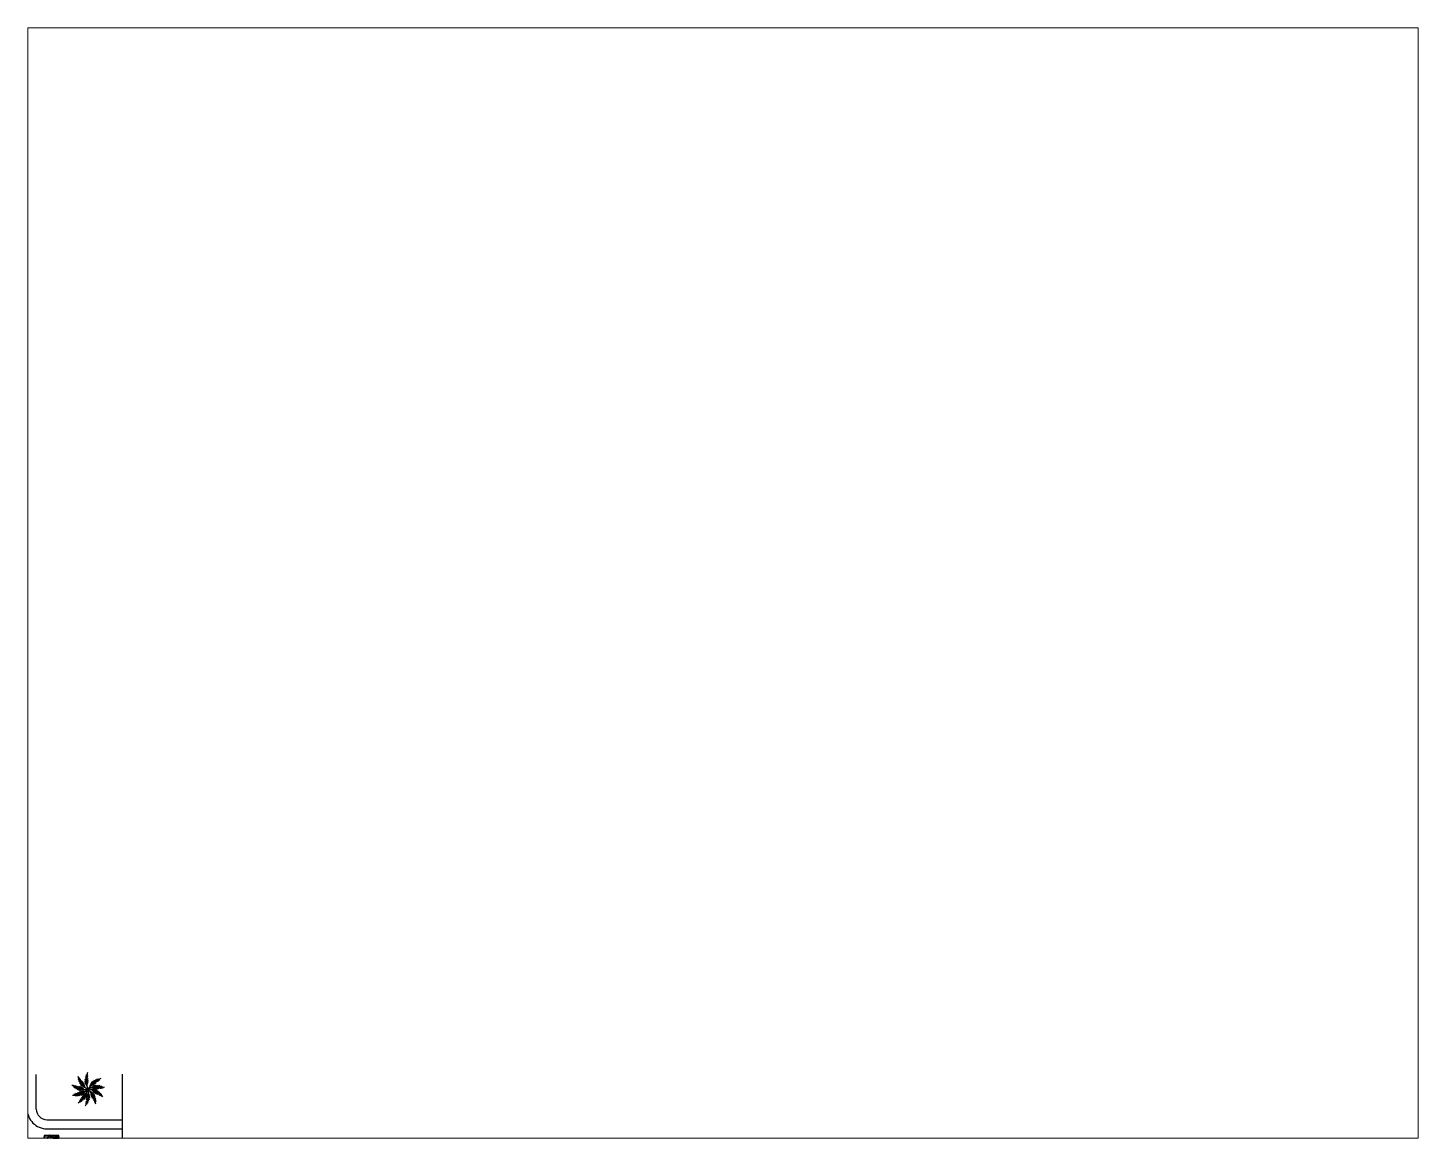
# Paper-space layout 'Layout5' of a CAD drawing. Extents: x 25 to 227, y 20 to 181.
# The model-space entities are those that its viewports show. They can reach past a viewport. Long polylines and large blocks are cut down to what shows.
import ezdxf

# ---------------------------------------------------------------- set-up
doc = ezdxf.new("R2010")
doc.units = 0
doc.header["$MEASUREMENT"] = 0
doc.layers.get('0').update_dxf_attribs({"linetype": 'CONTINUOUS'})
for name, color, linetype in [('corte-esq-ext', 1, 'CONTINUOUS'), ('COTA', 1, 'CONTINUOUS'), ('EXTERN', 7, 'CONTINUOUS'), ('EXTERN-I', 251, 'CONTINUOUS'), ('PORTA', 3, 'CONTINUOUS'), ('TERRENO', 1, 'CONTINUOUS'), ('TREES', 3, 'CONTINUOUS')]:
    doc.layers.add(name, color=color, linetype=linetype)

# ---------------------------------------------------------------- blocks, each defined once
blk = doc.blocks.new('VEICULO2')
at = {"color": 0}
for points in [[(0, 0), (0.0004, 0.0051)], [(0.0004, -0.0051), (0, 0)], [(0.0004, 0.0051), (0.0014, 0.01)], [(0.0014, 0.01), (0.002, 0.0108)], [(0.0016, 0), (0.002, 0.0051)], [(0.002, -0.0051), (0.0016, 0)], [(0.002, 0.0108), (0.0029, 0.0111)], [(0.002, 0.0051), (0.0031, 0.01)], [(0.0029, 0.0111), (0.0558, 0.0111)], [(0.0031, 0.01), (0.0037, 0.0108)], [(0.0037, 0.0108), (0.0046, 0.0111)], [(0.0173, 0.0031), (0.018, 0.0093)], [(0.0173, -0.0031), (0.0173, 0.0031)], [(0.018, 0.0093), (0.0186, 0.0103)], [(0.0186, 0.0103), (0.0199, 0.0105)], [(0.0199, 0.0105), (0.0239, 0.0095)], [(0.0233, 0.0106), (0.0372, 0.0106)], [(0.0268, 0.0094), (0.0233, 0.0106)], [(0.0239, 0.0095), (0.0248, 0.0089)], [(0.0248, 0.0089), (0.0251, 0.008)], [(0.0251, -0.008), (0.0251, 0.008)], [(0.0372, 0.0094), (0.0268, 0.0094)], [(0.0372, 0.0106), (0.0372, 0.0094)], [(0.0441, 0.0108), (0.0385, 0.0108)], [(0.0385, 0.0108), (0.0385, 0.0093)], [(0.0385, 0.0093), (0.0409, 0.0093)], [(0.0409, 0.0093), (0.0441, 0.0108)], [(0.0442, 0), (0.0445, 0.0091)], [(0.0445, -0.0091), (0.0442, 0)], [(0.0445, 0.0091), (0.0472, 0.0105)], [(0.0472, 0.0105), (0.0476, 0.0035)], [(0.0476, 0.0035), (0.0473, -0.0035)], [(0.0545, 0.0111), (0.0556, 0.0107)], [(0.0556, 0.0107), (0.0561, 0.0097)], [(0.0558, 0.0111), (0.0568, 0.0107)], [(0.0561, 0.0097), (0.0567, 0)], [(0.0567, 0), (0.0561, -0.0097)], [(0.0568, 0.0107), (0.0573, 0.0097)], [(0.0573, 0.0097), (0.0579, 0)], [(0.0579, 0), (0.0574, -0.0097)], [(0.0014, -0.01), (0.0004, -0.0051)], [(0.002, -0.0108), (0.0014, -0.01)], [(0.0031, -0.01), (0.002, -0.0051)], [(0.0029, -0.0111), (0.002, -0.0108)], [(0.0029, -0.0111), (0.0558, -0.0111)], [(0.0037, -0.0108), (0.0031, -0.01)], [(0.0046, -0.0111), (0.0037, -0.0108)], [(0.018, -0.0093), (0.0173, -0.0031)], [(0.0186, -0.0103), (0.018, -0.0093)], [(0.0199, -0.0105), (0.0186, -0.0103)], [(0.0199, -0.0105), (0.0239, -0.0095)], [(0.0268, -0.0094), (0.0233, -0.0106)], [(0.0233, -0.0106), (0.0372, -0.0106)], [(0.0248, -0.0089), (0.0239, -0.0095)], [(0.0251, -0.008), (0.0248, -0.0089)], [(0.0372, -0.0094), (0.0268, -0.0094)], [(0.0372, -0.0106), (0.0372, -0.0094)], [(0.0385, -0.0108), (0.0385, -0.0093)], [(0.0385, -0.0093), (0.0409, -0.0093)], [(0.0441, -0.0108), (0.0385, -0.0108)], [(0.0409, -0.0093), (0.0441, -0.0108)], [(0.0445, -0.0091), (0.0465, -0.0105)], [(0.0473, -0.0035), (0.0465, -0.0105)], [(0.0556, -0.0107), (0.0546, -0.0111)], [(0.0561, -0.0097), (0.0556, -0.0107)], [(0.0568, -0.0107), (0.0558, -0.0111)], [(0.0574, -0.0097), (0.0568, -0.0107)]]:
    blk.add_lwpolyline(points, dxfattribs=at)
blk = doc.blocks.new('auto1-s')
at = {"color": 0, "xscale": 79.47583203312715, "yscale": 79.47583203312715, "zscale": 79.47583203312715}
blk.add_blockref('VEICULO2', (0, 0), dxfattribs=at)
blk = doc.blocks.new('Carro_02')
at = {"layer": 'EXTERN'}
for p, q in [((1.48, 0.98), (1.43, 0.88)), ((1.53, 0.99), (1.48, 0.88)), ((1.51, 0.99), (1.48, 0.98)), ((1.53, 0.99), (1.51, 0.99)), ((2.33, 0.89), (2.13, 0.89)), ((3.91, 0.85), (3.25, 0.87)), ((3.91, 0.86), (3.91, 0.85)), ((4.12, 0.88), (3.93, 0.88)), ((2.33, -0.89), (2.13, -0.89)), ((3.91, -0.85), (3.25, -0.87)), ((3.91, -0.86), (3.91, -0.85)), ((4.12, -0.88), (3.93, -0.88))]:
    blk.add_line(p, q, dxfattribs=at)
for centre, radius, start, end in [((4.85, 0), 4.85, 170.9233, 180), ((0.16, 0.75), 0.1, 90, 170.9233), ((2.01, -48.26), 49.15, 90.6779, 92.1624), ((2.01, -48.26), 49.15, 89.8675, 90.619), ((2.13, 0.88), 0.01, 90, 127.9556), ((2.33, 0.88), 0.01, 43.8548, 90), ((2.01, -48.26), 49.15, 88.5641, 89.6188), ((3.93, 0.86), 0.02, 90, 180), ((4.12, 0.83), 0.052, 5.3065, 87.7875), ((-4.85, 0), 9.05, 5.0728, 5.3065), ((-4.85, 0), 9.05, 0, 5.0739), ((4.85, 0), 4.85, 180, 189.0767), ((0.16, -0.75), 0.1, 189.0767, 270), ((2.01, 48.26), 49.15, 267.8376, 269.3221), ((2.01, 48.26), 49.15, 269.381, 270.1325), ((2.13, -0.88), 0.01, 232.0444, 270), ((2.33, -0.88), 0.01, 270, 316.1452), ((2.01, 48.26), 49.15, 270.3812, 271.4359), ((3.93, -0.86), 0.02, 180, 270), ((4.12, -0.83), 0.052, 272.2125, 354.6935), ((-4.85, 0), 9.05, 354.9261, 0), ((-4.85, 0), 9.05, 354.6935, 354.9272)]:
    blk.add_arc(centre, radius, start, end, dxfattribs=at)
at = {"layer": 'EXTERN-I'}
for p, q in [((0.11, 0.45), (0.07, 0.43)), ((0.15, 0.75), (0.11, 0.75)), ((0.15, 0.74), (0.11, 0.74)), ((0.11, 0.45), (1.15, 0.55)), ((0.91, 0.19), (1.01, 0.19)), ((0.91, 0.17), (1.01, 0.17)), ((0.91, 0.16), (1.01, 0.16)), ((0.91, 0.15), (1.01, 0.15)), ((0.91, 0.14), (1.01, 0.14)), ((0.91, 0.13), (1, 0.13)), ((0.91, 0.12), (1, 0.12)), ((0.91, 0.1), (1, 0.1)), ((0.91, 0.09), (1, 0.09)), ((0.91, 0.08), (1, 0.08)), ((0.91, 0.07), (1, 0.07)), ((0.91, 0.05), (1, 0.05)), ((0.91, 0.04), (1, 0.04)), ((0.91, 0.03), (1, 0.03)), ((0.91, 0.02), (1, 0.02)), ((0.91, 0.01), (1, 0.01)), ((0.92, 0.26), (1.02, 0.26)), ((0.92, 0.25), (1.02, 0.25)), ((0.92, 0.24), (1.02, 0.24)), ((0.92, 0.22), (1.01, 0.22)), ((0.92, 0.21), (1.01, 0.21)), ((0.92, 0.2), (1.01, 0.2)), ((1.19, 0.27), (1.07, 0.01)), ((1.08, 0), (1.18, 0.23)), ((1.08, 0), (1.08, 0)), ((1.17, 0.14), (1.17, 0.14)), ((1.32, 0.77), (1.3, 0.88)), ((1.3, 0.59), (1.3, 0.59)), ((1.33, 0.78), (1.32, 0.88)), ((1.81, 0.54), (1.33, 0.78)), ((1.78, 0.53), (1.34, 0.75)), ((1.8, 0.53), (1.35, 0.76)), ((1.76, 0.51), (1.35, 0.72)), ((1.82, 0.57), (1.38, 0.8)), ((1.43, 0.88), (1.41, 0.83)), ((1.41, 0.83), (1.41, 0.82)), ((1.44, 0.81), (1.41, 0.82)), ((1.41, 0.81), (1.41, 0.82)), ((1.44, 0.8), (1.42, 0.8)), ((1.44, 0.8), (1.42, 0.8)), ((1.44, 0.79), (1.42, 0.79)), ((1.44, 0.79), (1.42, 0.79)), ((1.44, 0.78), (1.42, 0.78)), ((1.44, 0.81), (1.44, 0.81)), ((1.44, 0.81), (1.45, 0.81)), ((1.48, 0.88), (1.45, 0.81)), ((1.47, 0.82), (1.49, 0.74)), ((1.48, 0.82), (1.5, 0.74)), ((1.83, 0.59), (1.49, 0.76)), ((1.8, 0.48), (2.52, 0.48)), ((1.8, 0.46), (2.52, 0.46)), ((1.91, 0.57), (2.42, 0.57)), ((1.91, 0.55), (2.45, 0.55)), ((1.91, 0.51), (2.52, 0.51)), ((1.91, 0.5), (2.52, 0.5)), ((2.12, 0.88), (2.12, 0.85)), ((2.15, 0.84), (2.13, 0.84)), ((2.15, 0.86), (2.15, 0.84)), ((2.25, 0.87), (2.16, 0.87)), ((2.26, 0.86), (2.26, 0.84)), ((2.34, 0.84), (2.26, 0.84)), ((2.42, 0.57), (2.28, 0.77)), ((2.45, 0.55), (2.29, 0.78)), ((2.34, 0.88), (2.34, 0.84)), ((2.42, 0.78), (2.49, 0.51)), ((2.52, 0), (2.52, 0.88)), ((2.54, 0), (2.54, 0.88)), ((2.62, 0.53), (2.61, 0.53)), ((2.61, 0.5), (2.61, 0.53)), ((2.61, 0.53), (4.04, 0.53)), ((2.62, 0.51), (2.61, 0.5)), ((2.61, 0.5), (4.04, 0.5)), ((2.61, 0.4), (4.04, 0.4)), ((2.61, 0.37), (2.61, 0.4)), ((2.62, 0.4), (2.61, 0.4)), ((2.62, 0.38), (2.61, 0.37)), ((2.61, 0.37), (4.04, 0.37)), ((2.61, 0.27), (4.04, 0.27)), ((2.61, 0.24), (2.61, 0.27)), ((2.62, 0.27), (2.61, 0.27)), ((2.62, 0.25), (2.61, 0.24)), ((2.61, 0.24), (4.04, 0.24)), ((2.61, 0.14), (4.04, 0.14)), ((2.61, 0.11), (2.61, 0.14)), ((2.62, 0.14), (2.61, 0.14)), ((2.62, 0.12), (2.61, 0.11)), ((2.61, 0.11), (4.04, 0.11)), ((2.61, 0.01), (4.04, 0.01)), ((2.61, -0.02), (2.61, 0.01)), ((2.62, 0.01), (2.61, 0.01)), ((2.62, 0.51), (2.62, 0.53)), ((2.62, 0.53), (3.32, 0.53)), ((2.62, 0.51), (3.32, 0.51)), ((2.62, 0.4), (3.32, 0.4)), ((2.62, 0.38), (2.62, 0.4)), ((2.62, 0.38), (3.32, 0.38)), ((2.62, 0.27), (3.32, 0.27)), ((2.62, 0.25), (2.62, 0.27)), ((2.62, 0.25), (3.32, 0.25)), ((2.62, 0.14), (3.32, 0.14)), ((2.62, 0.12), (2.62, 0.14)), ((2.62, 0.12), (3.32, 0.12)), ((2.62, 0.01), (3.32, 0.01)), ((2.62, -0.01), (2.62, 0.01)), ((3.08, 0.6), (3.08, 0.83)), ((3.1, 0.58), (3.66, 0.58)), ((3.23, 0.58), (3.23, 0.82)), ((4.01, 0.8), (3.24, 0.82)), ((4.04, 0.53), (3.32, 0.53)), ((4.04, 0.51), (3.32, 0.51)), ((4.04, 0.4), (3.32, 0.4)), ((4.04, 0.38), (3.32, 0.38)), ((4.04, 0.27), (3.32, 0.27)), ((4.04, 0.25), (3.32, 0.25)), ((4.04, 0.14), (3.32, 0.14)), ((4.04, 0.12), (3.32, 0.12)), ((4.04, 0.01), (3.32, 0.01)), ((3.53, 0.58), (3.53, 0.81)), ((3.68, 0.6), (3.68, 0.81)), ((4.08, 0.84), (3.91, 0.85)), ((4.04, 0.51), (4.04, 0.53)), ((4.04, 0.53), (4.04, 0.53)), ((4.04, 0.53), (4.04, 0.5)), ((4.04, 0.51), (4.04, 0.5)), ((4.04, 0.4), (4.04, 0.37)), ((4.04, 0.4), (4.04, 0.4)), ((4.04, 0.38), (4.04, 0.4)), ((4.04, 0.38), (4.04, 0.37)), ((4.04, 0.27), (4.04, 0.24)), ((4.04, 0.27), (4.04, 0.27)), ((4.04, 0.25), (4.04, 0.27)), ((4.04, 0.25), (4.04, 0.24)), ((4.04, 0.14), (4.04, 0.11)), ((4.04, 0.14), (4.04, 0.14)), ((4.04, 0.12), (4.04, 0.14)), ((4.04, 0.12), (4.04, 0.11)), ((4.04, 0.01), (4.04, -0.02)), ((4.04, 0.01), (4.04, 0.01)), ((4.04, -0.01), (4.04, 0.01)), ((4.14, 0.66), (4.09, 0.66)), ((4.14, 0.66), (4.09, 0.66)), ((4.09, 0.66), (4.14, 0.66)), ((4.09, 0.66), (4.14, 0.66)), ((4.17, 0.8), (4.12, 0.8)), ((4.17, 0.8), (4.12, 0.8)), ((4.17, 0.03), (4.19, 0.03)), ((4.17, -0.03), (4.17, 0.03)), ((4.17, 0.03), (4.17, -0.03)), ((4.17, 0.03), (4.19, 0.03)), ((4.18, 0.02), (4.18, 0.02)), ((4.18, 0.02), (4.18, -0.02)), ((4.18, -0.02), (4.18, 0.02)), ((4.18, 0.02), (4.18, -0.02)), ((4.18, -0.02), (4.18, 0.02)), ((4.18, 0.02), (4.18, 0.02)), ((4.19, -0.03), (4.19, 0.02)), ((4.19, 0.02), (4.19, -0.03)), ((0.11, -0.45), (0.07, -0.43)), ((0.11, -0.45), (0.07, -0.43)), ((0.11, -0.45), (1.15, -0.55)), ((0.15, -0.74), (0.11, -0.74)), ((0.15, -0.75), (0.11, -0.75)), ((0.91, -0.01), (1, -0.01)), ((0.91, -0.02), (1, -0.02)), ((0.91, -0.03), (1, -0.03)), ((0.91, -0.04), (1, -0.04)), ((0.91, -0.05), (1, -0.05)), ((0.91, -0.07), (1, -0.07)), ((0.91, -0.08), (1, -0.08)), ((0.91, -0.09), (1, -0.09)), ((0.91, -0.1), (1, -0.1)), ((0.91, -0.12), (1, -0.12)), ((0.91, -0.13), (1, -0.13)), ((0.91, -0.14), (1.01, -0.14)), ((0.91, -0.15), (1.01, -0.15)), ((0.91, -0.16), (1.01, -0.16)), ((0.91, -0.17), (1.01, -0.17)), ((0.91, -0.19), (1.01, -0.19)), ((0.92, -0.2), (1.01, -0.2)), ((0.92, -0.21), (1.01, -0.21)), ((0.92, -0.22), (1.01, -0.22)), ((0.92, -0.24), (1.02, -0.24)), ((0.92, -0.25), (1.02, -0.25)), ((0.92, -0.26), (1.02, -0.26)), ((1.32, -0.77), (1.3, -0.88)), ((1.33, -0.78), (1.32, -0.88)), ((1.81, -0.54), (1.33, -0.78)), ((1.78, -0.53), (1.34, -0.75)), ((1.76, -0.51), (1.35, -0.72)), ((1.8, -0.53), (1.35, -0.76)), ((1.82, -0.57), (1.38, -0.8)), ((1.41, -0.81), (1.41, -0.82)), ((1.44, -0.81), (1.41, -0.82)), ((1.41, -0.83), (1.41, -0.82)), ((1.48, -0.98), (1.41, -0.83)), ((1.44, -0.78), (1.42, -0.78)), ((1.44, -0.79), (1.42, -0.79)), ((1.44, -0.79), (1.42, -0.79)), ((1.44, -0.8), (1.42, -0.8)), ((1.44, -0.8), (1.42, -0.8)), ((1.44, -0.81), (1.45, -0.81)), ((1.44, -0.81), (1.44, -0.81)), ((1.53, -0.99), (1.45, -0.81)), ((1.47, -0.82), (1.49, -0.74)), ((1.48, -0.82), (1.5, -0.74)), ((1.51, -0.99), (1.48, -0.98)), ((1.83, -0.59), (1.49, -0.76)), ((1.53, -0.99), (1.51, -0.99)), ((1.8, -0.46), (2.52, -0.46)), ((1.8, -0.48), (2.52, -0.48)), ((1.91, -0.5), (2.52, -0.5)), ((1.91, -0.51), (2.52, -0.51)), ((1.91, -0.55), (2.45, -0.55)), ((1.91, -0.57), (2.42, -0.57)), ((2.12, -0.88), (2.12, -0.85)), ((2.15, -0.84), (2.13, -0.84)), ((2.15, -0.86), (2.15, -0.84)), ((2.25, -0.87), (2.16, -0.87)), ((2.26, -0.86), (2.26, -0.84)), ((2.34, -0.84), (2.26, -0.84)), ((2.42, -0.57), (2.28, -0.77)), ((2.45, -0.55), (2.29, -0.78)), ((2.34, -0.88), (2.34, -0.84)), ((2.42, -0.78), (2.49, -0.51)), ((2.52, 0), (2.52, -0.88)), ((2.54, 0), (2.54, -0.88)), ((2.62, -0.01), (2.61, -0.02)), ((2.61, -0.02), (4.04, -0.02)), ((2.61, -0.12), (4.04, -0.12)), ((2.61, -0.15), (2.61, -0.12)), ((2.62, -0.12), (2.61, -0.12)), ((2.62, -0.14), (2.61, -0.15)), ((2.61, -0.15), (4.04, -0.15)), ((2.61, -0.25), (4.04, -0.25)), ((2.61, -0.28), (2.61, -0.25)), ((2.62, -0.25), (2.61, -0.25)), ((2.62, -0.27), (2.61, -0.28)), ((2.61, -0.28), (4.04, -0.28)), ((2.61, -0.38), (4.04, -0.38)), ((2.61, -0.41), (2.61, -0.38)), ((2.62, -0.38), (2.61, -0.38)), ((2.62, -0.4), (2.61, -0.41)), ((2.61, -0.41), (4.04, -0.41)), ((2.61, -0.51), (4.04, -0.51)), ((2.61, -0.54), (2.61, -0.51)), ((2.62, -0.51), (2.61, -0.51)), ((2.62, -0.53), (2.61, -0.54)), ((2.61, -0.54), (4.04, -0.54)), ((2.62, -0.01), (3.32, -0.01)), ((2.62, -0.12), (3.32, -0.12)), ((2.62, -0.14), (2.62, -0.12)), ((2.62, -0.14), (3.32, -0.14)), ((2.62, -0.25), (3.32, -0.25)), ((2.62, -0.27), (2.62, -0.25)), ((2.62, -0.27), (3.32, -0.27)), ((2.62, -0.38), (3.32, -0.38)), ((2.62, -0.4), (2.62, -0.38)), ((2.62, -0.4), (3.32, -0.4)), ((2.62, -0.51), (3.32, -0.51)), ((2.62, -0.53), (2.62, -0.51)), ((2.62, -0.53), (3.32, -0.53)), ((3.08, -0.6), (3.08, -0.83)), ((3.1, -0.58), (3.66, -0.58)), ((3.23, -0.58), (3.23, -0.82)), ((4.01, -0.8), (3.24, -0.82)), ((4.04, -0.01), (3.32, -0.01)), ((4.04, -0.12), (3.32, -0.12)), ((4.04, -0.14), (3.32, -0.14)), ((4.04, -0.25), (3.32, -0.25)), ((4.04, -0.27), (3.32, -0.27)), ((4.04, -0.38), (3.32, -0.38)), ((4.04, -0.4), (3.32, -0.4)), ((4.04, -0.51), (3.32, -0.51)), ((4.04, -0.53), (3.32, -0.53)), ((3.53, -0.58), (3.53, -0.81)), ((3.68, -0.6), (3.68, -0.81)), ((4.08, -0.84), (3.91, -0.85)), ((4.04, -0.01), (4.04, -0.02)), ((4.04, -0.12), (4.04, -0.15)), ((4.04, -0.12), (4.04, -0.12)), ((4.04, -0.14), (4.04, -0.12)), ((4.04, -0.14), (4.04, -0.15)), ((4.04, -0.25), (4.04, -0.28)), ((4.04, -0.25), (4.04, -0.25)), ((4.04, -0.27), (4.04, -0.25)), ((4.04, -0.27), (4.04, -0.28)), ((4.04, -0.38), (4.04, -0.41)), ((4.04, -0.38), (4.04, -0.38)), ((4.04, -0.4), (4.04, -0.38)), ((4.04, -0.4), (4.04, -0.41)), ((4.04, -0.51), (4.04, -0.54)), ((4.04, -0.51), (4.04, -0.51)), ((4.04, -0.53), (4.04, -0.51)), ((4.04, -0.53), (4.04, -0.54)), ((4.09, -0.66), (4.14, -0.66)), ((4.09, -0.66), (4.14, -0.66)), ((4.14, -0.66), (4.09, -0.66)), ((4.14, -0.66), (4.09, -0.66)), ((4.17, -0.8), (4.12, -0.8)), ((4.17, -0.8), (4.12, -0.8)), ((4.17, -0.03), (4.19, -0.03)), ((4.17, -0.03), (4.19, -0.03)), ((4.18, -0.02), (4.18, -0.02)), ((4.18, -0.02), (4.18, -0.02))]:
    blk.add_line(p, q, dxfattribs=at)
for centre, radius, start, end in [((4.85, 0), 4.8, 171.1155, 180), ((4.85, 0), 4.76, 171.0197, 180), ((4.85, 0), 4.8, 170.4938, 171.0068), ((0.11, 0.75), 0.002, 171.0068, 270), ((0.11, 0.74), 0.002, 90, 171.1155), ((0.17, 0.79), 0.05, 92.1586, 170.4938), ((0.2, 0.77), 0.05, 92.1145, 170.5798), ((4.85, 0), 4.76, 170.5798, 170.9588), ((2.01, -48.26), 49.13, 90.8253, 92.1586), ((2.01, -48.26), 49.12, 90.8239, 92.1145), ((0.92, 0.08), 0.0108, 133.8665, 215.2785), ((0.91, 0.06), 0.0108, 133.8665, 215.2785), ((0.91, 0.03), 0.0108, 133.8665, 215.2785), ((0.91, 0.01), 0.0108, 133.8665, 215.2785), ((0.92, 0.2), 0.0108, 133.8665, 215.2785), ((0.92, 0.18), 0.0108, 133.8665, 215.2785), ((0.92, 0.16), 0.0108, 133.8665, 215.2785), ((0.92, 0.13), 0.0108, 133.8665, 215.2785), ((0.92, 0.11), 0.0108, 133.8665, 215.2785), ((0.93, 0.25), 0.0108, 133.8665, 215.2785), ((0.93, 0.23), 0.0108, 133.8665, 215.2785), ((1, 0.13), 0.0107, 313.1344, 35.5646), ((1, 0.11), 0.0107, 313.1344, 35.5646), ((0.99, 0.09), 0.0107, 313.1344, 35.5646), ((0.99, 0.06), 0.0107, 313.1344, 35.5646), ((0.99, 0.04), 0.0107, 313.1344, 35.5646), ((0.99, 0.01), 0.0107, 313.1344, 35.5646), ((1.01, 0.23), 0.0107, 313.1344, 35.5646), ((1, 0.21), 0.0107, 313.1344, 35.5646), ((1, 0.18), 0.0107, 313.1344, 35.5646), ((1, 0.16), 0.0107, 313.1344, 35.5646), ((1.01, 0.25), 0.0107, 313.1344, 35.5646), ((2.61, 0), 1.56, 152.5696, 180), ((1.08, 0.01), 0.005, 157.0783, 247.0783), ((2.82, 0), 1.71, 177.6158, 180), ((2.82, 0), 1.71, 154.9617, 176.4075), ((2.82, 0), 1.69, 155.787, 174.044), ((2.82, 0), 1.69, 175.246, 180), ((2.93, -0.13), 1.79, 156.3489, 171.0944), ((1.17, 0.14), 0.005, 171.0944, 261.2547), ((2.93, -0.13), 1.77, 156.163, 171.2804), ((1.31, 0.68), 0.09, 84.5936, 152.5696), ((1.32, 0.7), 0.05, 63.4654, 154.9617), ((1.33, 0.67), 0.05, 63.4654, 155.787), ((1.29, 0.58), 0.005, 66.1887, 156.3489), ((1.31, 0.68), 0.09, 63.4654, 84.5936), ((1.38, 0.81), 0.01, 90.7267, 243.4654), ((2, -48.26), 49.08, 90.6881, 90.7267), ((1.42, 0.81), 0.005, 179.0858, 270), ((1.42, 0.8), 0.0025, 90, 270), ((1.42, 0.8), 0.0025, 90, 270), ((1.42, 0.79), 0.0025, 90, 270), ((1.42, 0.79), 0.0025, 90, 270), ((1.44, 0.81), 0.002, 270, 0), ((1.44, 0.8), 0.0025, 270, 90), ((1.44, 0.8), 0.0025, 270, 90), ((1.44, 0.79), 0.0025, 270, 90), ((1.44, 0.79), 0.0025, 270, 90), ((2, -48.26), 49.08, 89.3934, 90.6405), ((2.01, -48.28), 49.06, 89.4049, 90.6155), ((2.01, -48.28), 49.05, 89.6943, 90.613), ((2.01, -48.28), 49.04, 89.6857, 90.6104), ((6.03, 0), 4.28, 173.5027, 180), ((1.74, 0.49), 0.03, 353.5027, 63.4654), ((6.03, 0), 4.26, 173.2878, 180), ((1.77, 0.5), 0.03, 353.2878, 63.4654), ((1.91, 0.75), 0.24, 243.4654, 270), ((1.91, 0.75), 0.25, 243.4654, 270), ((1.91, 0.75), 0.2, 243.4654, 270), ((1.91, 0.75), 0.185, 243.4654, 270), ((2.13, 0.88), 0.01, 127.9556, 180), ((2.13, 0.85), 0.01, 180, 270), ((2.16, 0.86), 0.01, 90, 180), ((2.25, 0.86), 0.01, 0, 90), ((2.33, 0.88), 0.01, 0, 43.8548), ((2.01, -48.26), 49.1, 88.5641, 89.3821), ((3.1, 0.6), 0.02, 180, 270), ((3.66, 0.6), 0.02, 270, 360), ((4.01, 0.72), 0.08, 4.6396, 87.3145), ((4.07, 0.79), 0.05, 5.0619, 87.3145), ((-4.85, 0), 8.96, 0, 4.6396), ((-4.85, 0), 9.01, 0, 5.0619), ((4.19, 0.02), 0.005, 0, 90), ((4.19, 0.02), 0.005, 360, 90), ((4.85, 0), 4.8, 180, 188.8845), ((4.85, 0), 4.76, 180, 188.9803), ((0.11, -0.74), 0.002, 188.8845, 270), ((0.11, -0.75), 0.002, 90, 188.9932), ((4.85, 0), 4.8, 188.9932, 189.5062), ((0.17, -0.79), 0.05, 189.5062, 267.8414), ((4.85, 0), 4.76, 189.0412, 189.4202), ((0.2, -0.77), 0.05, 189.4202, 267.8855), ((2.01, 48.26), 49.13, 267.8414, 269.1747), ((2.01, 48.26), 49.12, 267.8855, 269.1761), ((0.91, -0.01), 0.0108, 144.7215, 226.1335), ((0.91, -0.03), 0.0108, 144.7215, 226.1335), ((0.91, -0.06), 0.0108, 144.7215, 226.1335), ((0.92, -0.08), 0.0108, 144.7215, 226.1335), ((0.92, -0.11), 0.0108, 144.7215, 226.1335), ((0.92, -0.13), 0.0108, 144.7215, 226.1335), ((0.92, -0.16), 0.0108, 144.7215, 226.1335), ((0.92, -0.18), 0.0108, 144.7215, 226.1335), ((0.92, -0.2), 0.0108, 144.7215, 226.1335), ((0.93, -0.23), 0.0108, 144.7215, 226.1335), ((0.93, -0.25), 0.0108, 144.7215, 226.1335), ((0.99, -0.01), 0.0107, 324.4354, 46.8656), ((0.99, -0.04), 0.0107, 324.4354, 46.8656), ((0.99, -0.06), 0.0107, 324.4354, 46.8656), ((0.99, -0.09), 0.0107, 324.4354, 46.8656), ((1, -0.11), 0.0107, 324.4354, 46.8656), ((1, -0.13), 0.0107, 324.4354, 46.8656), ((1, -0.16), 0.0107, 324.4354, 46.8656), ((1, -0.18), 0.0107, 324.4354, 46.8656), ((1, -0.21), 0.0107, 324.4354, 46.8656), ((1.01, -0.23), 0.0107, 324.4354, 46.8656), ((1.01, -0.25), 0.0107, 324.4354, 46.8656), ((2.61, 0), 1.56, 180, 207.4304), ((2.82, 0), 1.71, 180, 205.0383), ((2.82, 0), 1.69, 180, 204.213), ((1.31, -0.68), 0.09, 207.4304, 275.4064), ((1.32, -0.7), 0.05, 205.0383, 296.5346), ((1.33, -0.67), 0.05, 204.213, 296.5346), ((1.31, -0.68), 0.09, 275.4064, 296.5346), ((1.38, -0.81), 0.01, 116.5346, 269.2733), ((2, 48.26), 49.08, 269.2733, 269.3119), ((1.42, -0.79), 0.0025, 90, 270), ((1.42, -0.79), 0.0025, 90, 270), ((1.42, -0.8), 0.0025, 90, 270), ((1.42, -0.8), 0.0025, 90, 270), ((1.42, -0.81), 0.005, 90, 180.9142), ((1.44, -0.79), 0.0025, 270, 90), ((1.44, -0.79), 0.0025, 270, 90), ((1.44, -0.8), 0.0025, 270, 90), ((1.44, -0.8), 0.0025, 270, 90), ((1.44, -0.81), 0.002, 0, 90), ((2, 48.26), 49.08, 269.3595, 270.6066), ((2.01, 48.28), 49.04, 269.3896, 270.3143), ((2.01, 48.28), 49.05, 269.387, 270.3057), ((2.01, 48.28), 49.06, 269.3845, 270.5951), ((6.03, 0), 4.28, 180, 186.4973), ((1.74, -0.49), 0.03, 296.5346, 6.4973), ((6.03, 0), 4.26, 180, 186.7122), ((1.77, -0.5), 0.03, 296.5346, 6.7122), ((1.91, -0.75), 0.25, 90, 116.5346), ((1.91, -0.75), 0.24, 90, 116.5346), ((1.91, -0.75), 0.2, 90, 116.5346), ((1.91, -0.75), 0.185, 90, 116.5346), ((2.13, -0.85), 0.01, 90, 180), ((2.13, -0.88), 0.01, 180, 232.0444), ((2.16, -0.86), 0.01, 180, 270), ((2.25, -0.86), 0.01, 270, 360), ((2.33, -0.88), 0.01, 316.1452, 360), ((2.01, 48.26), 49.1, 270.6179, 271.4359), ((3.1, -0.6), 0.02, 90, 180), ((3.66, -0.6), 0.02, 0, 90), ((4.01, -0.72), 0.08, 272.6855, 355.3604), ((4.07, -0.79), 0.05, 272.6855, 354.9381), ((-4.85, 0), 8.96, 355.3604, 0), ((-4.85, 0), 9.01, 354.9381, 0), ((4.19, -0.03), 0.005, 270, 360), ((4.19, -0.03), 0.005, 270, 0)]:
    blk.add_arc(centre, radius, start, end, dxfattribs=at)
blk = doc.blocks.new('Tree3')
at = {"layer": 'TREES'}
for centre, radius, start, end in [((-0.14, 4.05), 0.351, 173.7791, 233.0395), ((6.3, 2.5), 6.78, 161.8706, 201.5936), ((-1.64, 4.35), 1.64, 317.4391, 345.0127), ((-0.84, 4.49), 0.808, 308.4321, 338.3515), ((-0.55, 6.76), 6.78, 234.9681, 274.6912), ((-4.42, 5.14), 6.78, 270.9681, 310.6912), ((-3.92, 1.04), 0.351, 246.8767, 306.1371), ((-4.54, 0.5), 0.808, 21.5297, 51.4491), ((-3.62, 1.3), 0.835, 255.9765, 294.6321), ((-4.64, -0.31), 1.64, 30.5366, 58.1102), ((-6.1, -2.34), 4.26, 39.1502, 51.9294), ((-4.71, 8.1), 8, 279.2858, 284.2361), ((-4.08, 7.91), 8, 277.6648, 284.3082), ((-6.11, -3.23), 5.21, 40.6505, 52.2085), ((3.63, 5.72), 6.78, 197.8706, 237.5936), ((-2.5, 3.2), 0.351, 209.7791, 269.0395), ((-2.1, 3.22), 0.835, 218.879, 257.5346), ((-6.51, 1.9), 6.78, 304.0339, 343.7569), ((-3.47, 7.79), 8, 276.0458, 284.4052), ((1.12, 9.3), 8, 242.1883, 247.1386), ((-3.32, 3.14), 0.808, 344.4321, 14.3515), ((-6.27, -5.15), 7.02, 47.7731, 57.7282), ((1.52, 8.77), 8, 240.5673, 247.2107), ((-3.88, 2.55), 1.64, 353.4391, 21.0127), ((1.93, 8.31), 8, 238.9483, 247.3077), ((-6.27, 1.81), 4.26, 2.0526, 14.8318), ((-5.26, -4.94), 6.44, 50.1322, 60.5244), ((2.23, 8.02), 8, 237.6825, 247.4019), ((2.47, 7.81), 8, 236.5186, 247.4981), ((-6.82, 1.11), 5.21, 3.5529, 15.111), ((-8.1, -0.33), 7.02, 10.6755, 20.6307), ((-7.18, -0.77), 6.44, 13.0347, 23.4268), ((6.44, 5.59), 8, 202.9483, 211.3077), ((6.52, 5.17), 8, 201.6825, 211.4019), ((6.38, 6.2), 8, 204.5673, 211.2107), ((6.59, 4.87), 8, 200.5186, 211.4981), ((6.38, 6.86), 8, 206.1883, 211.1386), ((-6.65, -1.33), 6.78, 331.6319, 11.355), ((0.2, 3.84), 0.835, 182.879, 221.5346), ((-4.01, 5.15), 4.26, 326.0526, 338.8318), ((-4.86, 4.91), 5.21, 327.5529, 339.111), ((-6.75, 4.5), 7.02, 334.6755, 344.6307), ((-6.26, 3.6), 6.44, 337.0347, 347.4268), ((5.87, -3.4), 6.78, 110.1725, 149.8955), ((2.91, -6.12), 6.78, 75.6722, 115.3952), ((-0.78, -6.73), 6.78, 43.6319, 83.355), ((-4.59, -4.99), 6.78, 7.6319, 47.355), ((7.91, -2.15), 8, 148.8205, 159.8), ((8.1, -1.91), 8, 149.9844, 159.7037), ((-1.06, 7.14), 6.44, 285.3366, 295.7287), ((5.3, -6.25), 8, 114.3202, 125.2997), ((8.38, -1.6), 8, 151.2501, 159.6096), ((-0.65, 8.08), 7.02, 282.9774, 292.9325), ((5.6, -6.16), 8, 115.4841, 125.2035), ((3.18, 6.49), 6.44, 250.8363, 261.2284), ((8.82, -1.16), 8, 152.8691, 159.5126), ((0.84, 6.86), 5.21, 275.8548, 287.4128), ((6, -6.06), 8, 116.7498, 125.1093), ((4.04, 7.03), 7.02, 248.4771, 258.4323), ((9.34, -0.75), 8, 154.4902, 159.4404), ((1.56, 6.34), 4.26, 274.3545, 287.1337), ((6.61, -5.96), 8, 118.3688, 125.0123), ((4.57, 5.18), 5.21, 241.3545, 252.9126), ((2.39, 3.98), 1.64, 265.741, 293.3146), ((3.13, 2.23), 0.835, 131.1808, 169.8364), ((7.27, -5.91), 8, 119.9899, 124.9402), ((3.09, 2.63), 0.351, 122.081, 181.3414), ((4.88, 4.34), 4.26, 239.8542, 252.6334), ((3.01, 3.44), 0.808, 256.734, 286.6534), ((4.23, 1.93), 1.64, 231.2407, 258.8143), ((3.84, 0.06), 0.835, 96.6805, 135.3361), ((4.04, 0.41), 0.351, 87.5807, 146.8411), ((4.43, 1.14), 0.808, 222.2337, 252.1531), ((-3.97, -2.26), 0.808, 57.5297, 87.4491), ((-3.78, -1.46), 0.351, 282.8767, 342.1371), ((-3.57, -2.97), 1.64, 66.5366, 94.1102), ((-3.56, -5.47), 4.26, 75.1502, 87.9294), ((-3.69, -1.07), 0.835, 291.9765, 330.6321), ((-8.57, 3.78), 8, 315.2858, 320.2361), ((-3.05, -6.2), 5.21, 76.6505, 88.2085), ((-2.04, -7.85), 7.02, 83.7731, 93.7282), ((-2.09, -4.06), 0.808, 90.5954, 120.5148), ((-7.95, 4), 8, 313.6648, 320.3082), ((-3.06, 7.74), 8, 274.7801, 284.4994), ((-1.37, -4.44), 1.64, 99.6024, 127.176), ((-2.74, 7.72), 8, 273.6161, 284.5957), ((0, -6.53), 4.26, 108.2159, 120.9952), ((-2.37, -3.29), 0.351, 315.9424, 15.2029), ((-1.35, -7.09), 6.44, 86.1322, 96.5244), ((-7.39, 4.26), 8, 312.0458, 320.4052), ((0.83, -6.86), 5.21, 109.7162, 121.2743), ((-2.51, -2.91), 0.835, 325.0423, 3.6979), ((-7.02, 4.47), 8, 310.7801, 320.4994), ((-6.76, 4.63), 8, 309.6161, 320.5957), ((2.57, -7.69), 7.02, 116.8388, 126.794), ((-9.24, -1.51), 8, 348.3516, 353.3019), ((2.74, -6.68), 6.44, 119.198, 129.5901), ((-8.84, -0.98), 8, 346.7306, 353.374), ((-8.52, -0.46), 8, 345.1116, 353.471), ((-8.32, -0.09), 8, 343.8458, 353.5652), ((0.84, -4.57), 1.64, 127.2004, 154.774), ((3.03, -5.78), 4.26, 135.814, 148.5932), ((-8.19, 0.2), 8, 342.6819, 353.6614), ((3.91, -5.69), 5.21, 137.3143, 148.8723), ((5.84, -5.63), 7.02, 144.4368, 154.392), ((5.52, -4.65), 6.44, 146.796, 157.1882), ((-0.58, -4.02), 0.351, 343.5404, 42.8009), ((-0.87, -3.74), 0.835, 352.6403, 31.2959), ((-7.49, -5.62), 8, 15.9496, 20.8999), ((-7.38, -4.97), 8, 14.3286, 20.972), ((-7.35, -3.62), 8, 10.2799, 21.2595), ((-7.33, -3.93), 8, 11.4439, 21.1632), ((-7.33, -4.35), 8, 12.7096, 21.069), ((-3.82, -7.25), 8, 46.2799, 57.2595), ((1.17, -8.11), 8, 82.2799, 93.2595), ((-3.62, -7.49), 8, 47.4439, 57.1632), ((7.2, -0.52), 6.44, 182.796, 193.1882), ((-3.38, -7.83), 8, 48.7096, 57.069), ((8.03, -1.12), 7.02, 180.4368, 190.392), ((1.47, -8.19), 8, 83.4439, 93.1632), ((6.13, 3.81), 6.44, 218.796, 229.1882), ((6.51, -2.31), 5.21, 173.3143, 184.8723), ((-3.05, -8.36), 8, 50.3286, 56.972), ((1.87, -8.32), 8, 84.7096, 93.069), ((7.16, 3.82), 7.02, 216.4368, 226.392), ((5.85, -2.9), 4.26, 171.814, 184.5932), ((-2.76, -8.95), 8, 51.9496, 56.8999), ((3.37, -3.2), 1.64, 163.2004, 190.774), ((1.49, -3.54), 0.835, 28.6403, 67.2959), ((2.71, -3.68), 0.808, 154.1934, 184.1128), ((1.89, -3.59), 0.351, 19.5404, 78.8009), ((2.44, -8.56), 8, 86.3286, 92.972), ((6.62, 1.96), 5.21, 209.3143, 220.8723), ((3.03, -8.86), 8, 87.9496, 92.8999), ((6.44, 1.09), 4.26, 207.814, 220.5932), ((4.61, -0.61), 1.64, 199.2004, 226.774), ((3.29, -1.99), 0.835, 64.6403, 103.2959), ((3.64, -1.79), 0.351, 55.5404, 114.8009), ((4.36, -1.39), 0.808, 190.1934, 220.1128), ((0.03, -4.57), 0.808, 118.1934, 148.1128)]:
    blk.add_arc(centre, radius, start, end, dxfattribs=at)

msp = doc.modelspace()

# ---------------------------------------------------------------- linework, layer by layer
at = {"layer": 'TERRENO'}
for p, q in [((103.196, 329.168), (103.196, 338.76)), ((105.696, 329.168), (105.696, 338.76)), ((129.559, 338.818), (129.559, 236.667)), ((108.696, 326.168), (129.559, 326.168)), ((108.696, 323.668), (129.559, 323.668))]:
    msp.add_line(p, q, dxfattribs=at)
for radius in [5.5, 3]:
    msp.add_arc((108.696, 329.168), radius, 180, 270, dxfattribs=at)

# ---------------------------------------------------------------- block references
at = {"layer": 'COTA', "color": 1}
msp.add_blockref('Tree3', (120.068, 334.639), dxfattribs=at)
at = {"layer": 'PORTA'}
for name, p in [('Carro_02', (107.834, 320.96)), ('auto1-s', (100.218, 318.361))]:
    msp.add_blockref(name, p, dxfattribs=at)

psp = doc.layouts.new('Layout5')

# ---------------------------------------------------------------- viewports
at = {"layer": 'corte-esq-ext'}
psp.add_viewport(center=(126.21, 100.81), size=(201.93, 161.29), view_center_point=(296.19, 475.086), view_height=308.01672, dxfattribs=at)

doc.saveas('drawing.dxf')
